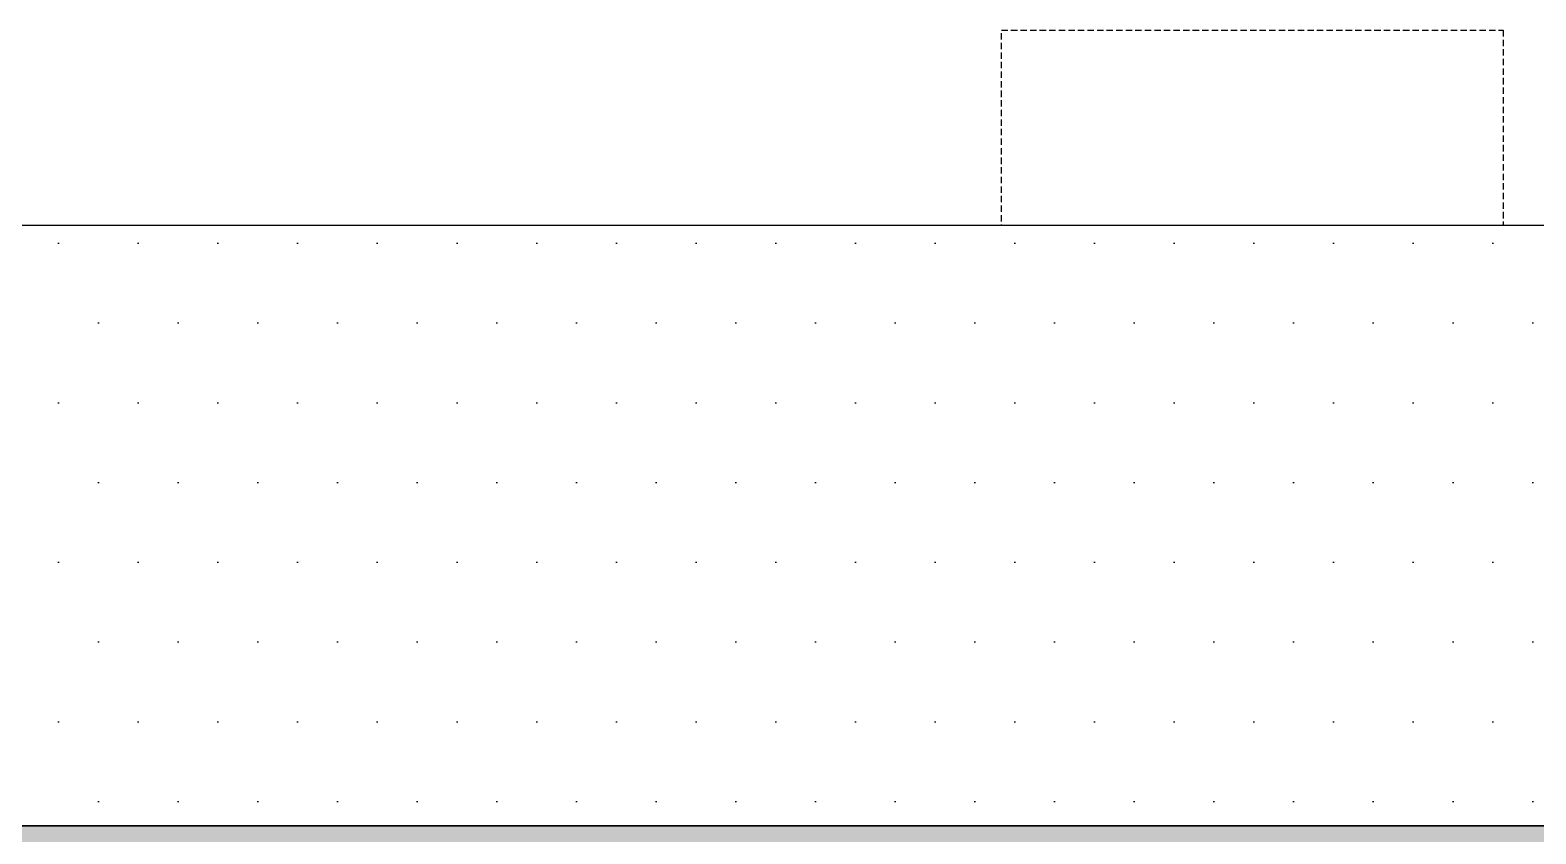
# Model space of a CAD drawing. Header units: millimetres. Extents: x 2519235 to 7246330, y 25937 to 201821.
# Drawn here: x 2731835 to 2732585, y 105513 to 105913 of the extents above; entities that cross this region are included whole.
import ezdxf

# ---------------------------------------------------------------- set-up
doc = ezdxf.new("R2010")
doc.units = ezdxf.units.MM
for name, pattern in [('DXK_LINE_DOT2', [3.9198, 1.9599, -1.9599]), ('HIDDEN2', [4.7625, 3.175, -1.5875]), ('Xref-PLAN-106.940$0$HIDDEN2', [4.7625, 3.175, -1.5875])]:
    doc.linetypes.add(name, pattern=pattern)
doc.layers.get('Defpoints').update_dxf_attribs({"color": 140})
for name, color, linetype in [('000 - EXISTING_CANOPY_MAIN_COLOR_1', 1, 'Continuous'), ('010 - ASPG_FLASHING_HATCH_', 251, 'Continuous'), ('010 - ASPG_FLASHING_MAIN_COLOR_2', 2, 'Continuous'), ('010 - ASPG_FLASHING_MAIN_COLOR_4', 4, 'Continuous'), ('010 - ASPG_FLASHING_WIPEOUT_', 250, 'Continuous'), ('_BOLT-M10', 11, 'Continuous'), ('_C-SC', 32, 'Continuous'), ('_Hatch', 251, 'Continuous'), ('_LOUVER-SB', 1, 'Continuous'), ('_RCW03', 2, 'Continuous'), ('Xref-PLAN-106.940$0$_Col-BOTTOM', 252, 'Xref-PLAN-106.940$0$HIDDEN2'), ('Xref-PLAN-106.940$0$_PP-Dim', 1, 'Continuous')]:
    doc.layers.add(name, color=color, linetype=linetype)

# ---------------------------------------------------------------- blocks, each defined once
blk = doc.blocks.new('Xref-PLAN-106.940$0$_C400-250')
blk.add_lwpolyline([(125, 0), (125, -400), (-125, -400), (-125, 0)], close=True)
at = {"layer": 'Defpoints'}
for p, q in [((0, -144.1), (0, -255.9)), ((-55.9, -200), (55.9, -200))]:
    blk.add_line(p, q, dxfattribs=at)
blk = doc.blocks.new('Xref-PLAN-106.940')
at = {"layer": 'Xref-PLAN-106.940$0$_PP-Dim'}
for p, q in [((130644.18, 10358.4), (136394.18, 10358.4)), ((130644.18, 10058.4), (136394.18, 10058.4))]:
    blk.add_line(p, q, dxfattribs=at)
at = {"layer": 'Xref-PLAN-106.940$0$_Col-BOTTOM'}
blk.add_blockref('Xref-PLAN-106.940$0$_C400-250', (133519.18, 10458.4), dxfattribs=at)
blk = doc.blocks.new('_C-SC')
at = {"layer": '_Hatch'}
h = blk.add_hatch(dxfattribs=at)
h.set_pattern_fill('STEEL', color=256, scale=1.5)
h.set_pattern_definition([(45, (-1941.0177, -2436.031), (-3.367596, 3.367596), []), (45, (-1941.0177, -2433.6497), (-3.367596, 3.367596), [])])
h.paths.add_polyline_path([(3, 67), (3, 3, 0.414214), (13, -7), (50, -7), (50, -15), (-50, -15), (-50, -7), (-13, -7, 0.414214), (-3, 3), (-3, 67, 0.414214), (-13, 77), (-50, 77), (-50, 85), (50, 85), (50, 77), (13, 77, 0.414214)])
at = {"linetype": 'Continuous'}
for p, q in [((70, 135), (-70, 135)), ((-70, 135), (-70, -25)), ((70, 135), (70, -25))]:
    blk.add_line(p, q, dxfattribs=at)
at = {"linetype": 'DXK_LINE_DOT2'}
for p, q in [((-70, 135), (-70, -25)), ((70, 135), (-70, 135)), ((70, -25), (70, 135))]:
    blk.add_line(p, q, dxfattribs=at)
at = {"color": 11, "linetype": 'HIDDEN2'}
for p, q in [((-70, -25), (-70, -65)), ((70, -65), (70, -25)), ((-70, -30.08), (-70, -65)), ((70, -30.08), (70, -65)), ((-70, -65), (70, -65)), ((-70, -65), (70, -65))]:
    blk.add_line(p, q, dxfattribs=at)
blk.add_lwpolyline([(-50, 85), (50, 85), (50, 77), (13, 77, 0.414214), (3, 67), (3, 3, 0.414214), (13, -7), (50, -7), (50, -15), (-50, -15), (-50, -7), (-13, -7, 0.414214), (-3, 3), (-3, 67, 0.414214), (-13, 77), (-50, 77)], format="xyb", close=True)
for points in [[(63, 60), (3, 60), (3, 10), (63, 10)], [(63, 60), (8, 60), (8, 10), (63, 10)]]:
    blk.add_lwpolyline(points, close=True)
at = {"layer": '_BOLT-M10'}
for p, q in [((0, 128.05), (0, 101.95)), ((-11.69, 115), (11.69, 115)), ((3, 42), (-3, 42)), ((8, 42), (3, 42)), ((16, 35), (-10, 35)), ((3, 28), (-3, 28)), ((8, 28), (3, 28))]:
    blk.add_line(p, q, dxfattribs=at)
blk.add_lwpolyline([(-8, 110.38), (0, 105.76), (8, 110.38), (8, 119.62), (0, 124.24), (-8, 119.62)], close=True, dxfattribs=at)
for radius in [10, 6.93]:
    blk.add_circle((0, 115), radius, dxfattribs=at)
at = {"layer": 'Defpoints'}
for p, q in [((6.35, -6.35), (-6.35, 6.35)), ((-6.35, -6.35), (6.35, 6.35))]:
    blk.add_line(p, q, dxfattribs=at)
at = {"layer": 'Defpoints', "color": 11, "linetype": 'HIDDEN2'}
for p, q in [((0, -58.05), (0, -31.95)), ((-11.69, -45), (11.69, -45))]:
    blk.add_line(p, q, dxfattribs=at)
blk.add_lwpolyline([(-8, -40.38), (0, -35.76), (8, -40.38), (8, -49.62), (0, -54.24), (-8, -49.62)], close=True, dxfattribs=at)
for radius in [10, 6.93]:
    blk.add_circle((0, -45), radius, dxfattribs=at)
blk = doc.blocks.new('*U416')
for p, q in [((5400, -25), (-250, -25)), ((-250, -30.08), (5400, -30.08)), ((-250, -35.39), (5400, -35.39)), ((-250, -134.54), (5400, -134.54)), ((-250, -139.62), (5400, -139.62)), ((-250, -144.93), (5400, -144.93))]:
    blk.add_line(p, q)
blk = doc.blocks.new('A$C53fc0519')
at = {"layer": '000 - EXISTING_CANOPY_MAIN_COLOR_1'}
blk.add_line((15950.24, -13147.86), (16000.24, -13147.86), dxfattribs=at)
blk = doc.blocks.new('A$C6d15e31b')
at = {"layer": '_RCW03'}
blk.add_lwpolyline([(-4975.16, -12900), (774.84, -12900), (774.84, -13200), (-4975.16, -13200)], close=True, dxfattribs=at)
blk.add_blockref('Xref-PLAN-106.940', (-135619.34, -23258.4))
at = {"layer": '000 - EXISTING_CANOPY_MAIN_COLOR_1'}
blk.add_blockref('A$C53fc0519', (-18300, -52.14), dxfattribs=at)
at = {"layer": '_C-SC', "xscale": -1}
blk.add_blockref('_C-SC', (-2100.16, -13050), dxfattribs=at)
at = {"layer": '_LOUVER-SB'}
blk.add_blockref('*U416', (-4675.16, -13050), dxfattribs=at)
blk = doc.blocks.new('*U2908')
blk.add_wipeout([(0, -52), (3000, -52), (3000, -351), (0, -351)]).dxf.layer = '010 - ASPG_FLASHING_WIPEOUT_'
at = {"layer": '010 - ASPG_FLASHING_HATCH_'}
h = blk.add_hatch(dxfattribs=at)
h.set_pattern_fill('DOTS', color=256, scale=0.5)
h.set_pattern_definition([(0, (0, 0), (19.84375, 39.6875), [0, -39.6875])])
h.paths.add_polyline_path([(0, -52), (3000, -52), (3000, -351), (0, -351)])
at = {"layer": '010 - ASPG_FLASHING_MAIN_COLOR_2'}
blk.add_lwpolyline([(0, -52), (3000, -52), (3000, -351), (0, -351)], close=True, dxfattribs=at)
blk.add_wipeout([(0, 69.3), (3000, 69.3), (3000, -52), (0, -52)]).dxf.layer = '010 - ASPG_FLASHING_WIPEOUT_'
at = {"layer": '010 - ASPG_FLASHING_HATCH_'}
h = blk.add_hatch(dxfattribs=at)
h.set_pattern_fill('DOTS', color=256, scale=0.1)
h.set_pattern_definition([(0, (0, 0), (3.96875, 7.9375), [0, -7.9375])])
h.paths.add_polyline_path([(0, 69.3), (3000, 69.3), (3000, -52), (0, -52)])
at = {"layer": '010 - ASPG_FLASHING_MAIN_COLOR_4'}
blk.add_lwpolyline([(0, 69.3), (3000, 69.3), (3000, -52), (0, -52)], close=True, dxfattribs=at)
blk = doc.blocks.new('W-1-PP17-ENT1_REV03_20260621-000232_LOPF_FLASHING')
at = {"rotation": 180}
blk.add_blockref('*U2908', (-599, -13248), dxfattribs=at)

msp = doc.modelspace()

# ---------------------------------------------------------------- block references
msp.add_blockref('A$C6d15e31b', (2734544.161, 118712.942))

# ---------------------------------------------------------------- next in the draw order: block references
msp.add_blockref('W-1-PP17-ENT1_REV03_20260621-000232_LOPF_FLASHING', (2734544.161, 118712.942))

doc.saveas('drawing.dxf')
